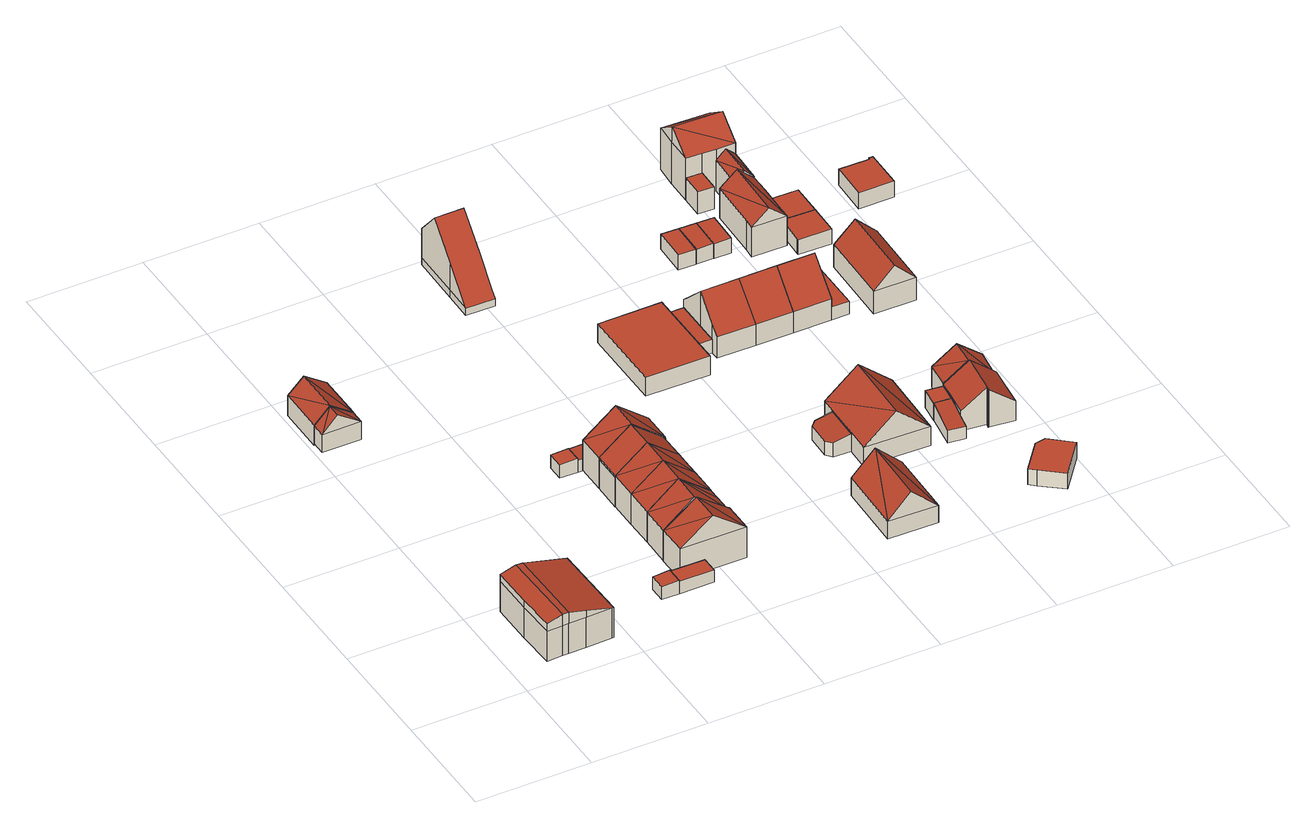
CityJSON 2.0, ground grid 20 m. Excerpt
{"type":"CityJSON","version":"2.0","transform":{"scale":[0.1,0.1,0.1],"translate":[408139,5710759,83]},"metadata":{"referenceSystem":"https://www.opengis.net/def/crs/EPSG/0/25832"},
"CityObjects":{
"building1":{"type":"Building","attributes":{"Gemeindeschluessel":"05978036","Geometrietyp2DReferenz":"3000","function":"31001_1000","roofType":"5000","measuredHeight":7.91},"geometry":[{"type":"MultiSurface","lod":"2","boundaries":[[[0,1,2,3]],[[1,4,5,2]],[[4,6,7,5]],[[6,8,9,7]],[[8,10,11,9]],[[10,12,13,11]],[[12,14,15,13]],[[14,16,17,15]],[[16,18,19,17]],[[18,20,21,19]],[[20,22,23,21]],[[22,24,25,23]],[[24,0,3,25]],[[10,8,6,26,27,28,12]],[[29,30,31,32,33]],[[34,27,26,35,33,32]],[[0,33,35,1]],[[1,35,26,4]],[[16,34,32,18]],[[14,28,27,34,16]],[[24,29,33,0]],[[18,32,31,20]],[[20,31,30,22]],[[22,30,29,24]],[[12,28,14]],[[4,26,6]],[[3,2,5,7,9,11,13,15,17,19,21,23,25]]],"semantics":{"surfaces":[{"type":"WallSurface"},{"type":"RoofSurface"},{"type":"GroundSurface"}],"values":[0,0,0,0,0,0,0,0,0,0,0,0,0,1,1,1,0,0,0,0,0,0,0,0,0,0,2]}}]},
"building2":{"type":"Building","attributes":{"Gemeindeschluessel":"05978036","Geometrietyp2DReferenz":"3000","function":"31001_2000","roofType":"3100","measuredHeight":6.2},"geometry":[{"type":"MultiSurface","lod":"2","boundaries":[[[36,37,38,39]],[[37,40,41,38]],[[40,42,43,41]],[[42,36,39,43]],[[40,37,44]],[[36,42,45]],[[45,37,36]],[[37,45,44]],[[40,45,42]],[[45,40,44]],[[39,38,41,43]]],"semantics":{"surfaces":[{"type":"WallSurface"},{"type":"RoofSurface"},{"type":"GroundSurface"}],"values":[0,0,0,0,0,0,1,1,1,1,2]}}]},
"building3":{"type":"Building","attributes":{"Gemeindeschluessel":"05978036","Geometrietyp2DReferenz":"3000","function":"31001_2460","roofType":"3100","measuredHeight":6.54},"geometry":[{"type":"MultiSurface","lod":"2","boundaries":[[[46,47,48,49]],[[47,50,51,48]],[[50,52,53,51]],[[52,46,49,53]],[[50,47,54]],[[46,52,55]],[[47,55,54]],[[55,47,46]],[[54,52,50]],[[52,54,55]],[[49,48,51,53]]],"semantics":{"surfaces":[{"type":"WallSurface"},{"type":"RoofSurface"},{"type":"GroundSurface"}],"values":[0,0,0,0,0,0,1,1,1,1,2]}}]},
"building4":{"type":"Building","attributes":{"Gemeindeschluessel":"05978036","Geometrietyp2DReferenz":"3000","function":"31001_1310","roofType":"2100","measuredHeight":2.5},"geometry":[{"type":"MultiSurface","lod":"2","boundaries":[[[56,57,58,59]],[[57,60,61,58]],[[60,62,63,61]],[[62,56,59,63]],[[62,60,57,56]],[[59,58,61,63]]],"semantics":{"surfaces":[{"type":"WallSurface"},{"type":"RoofSurface"},{"type":"GroundSurface"}],"values":[0,0,0,0,1,2]}}]},
"building5":{"type":"Building","attributes":{"Gemeindeschluessel":"05978036","Geometrietyp2DReferenz":"3000","function":"31001_2460","roofType":"1000","measuredHeight":2.25},"geometry":[{"type":"MultiSurface","lod":"2","boundaries":[[[64,65,63,59]],[[65,66,67,63]],[[66,68,69,67]],[[68,64,59,69]],[[68,66,65,64]],[[59,63,67,69]]],"semantics":{"surfaces":[{"type":"WallSurface"},{"type":"RoofSurface"},{"type":"GroundSurface"}],"values":[0,0,0,0,1,2]}}]},
"building6":{"type":"Building","attributes":{"Gemeindeschluessel":"05978036","Geometrietyp2DReferenz":"3000","function":"31001_1000","roofType":"3100","measuredHeight":10.11},"geometry":[{"type":"MultiSurface","lod":"2","boundaries":[[[70,71,72,73]],[[71,74,75,72]],[[74,76,77,75]],[[76,70,73,77]],[[74,71,78]],[[70,76,79]],[[79,71,70]],[[71,79,78]],[[76,78,79]],[[78,76,74]],[[73,72,75,77]]],"semantics":{"surfaces":[{"type":"WallSurface"},{"type":"RoofSurface"},{"type":"GroundSurface"}],"values":[0,0,0,0,0,0,1,1,1,1,2]}}]},
"building7":{"type":"Building","attributes":{"Gemeindeschluessel":"05978036","Geometrietyp2DReferenz":"3000","function":"31001_1310","roofType":"2100","measuredHeight":2.61},"geometry":[{"type":"MultiSurface","lod":"2","boundaries":[[[80,81,82,83]],[[81,84,85,82]],[[84,86,87,85]],[[86,80,83,87]],[[86,84,81,80]],[[83,82,85,87]]],"semantics":{"surfaces":[{"type":"WallSurface"},{"type":"RoofSurface"},{"type":"GroundSurface"}],"values":[0,0,0,0,1,2]}}]},
"building8":{"type":"Building","attributes":{"Gemeindeschluessel":"05978036","Geometrietyp2DReferenz":"3000","function":"31001_1000","roofType":"5000","measuredHeight":10.09},"geometry":[{"type":"MultiSurface","lod":"2","boundaries":[[[76,88,89,90]],[[88,91,92,89]],[[91,93,94,92]],[[93,95,96,94]],[[95,97,98,96]],[[97,70,99,98]],[[70,76,90,99]],[[93,100,95]],[[100,93,91]],[[95,70,97]],[[95,101,70]],[[101,95,100]],[[88,101,100]],[[101,88,76]],[[76,70,101]],[[91,88,100]],[[90,89,92,94,96,98,99]]],"semantics":{"surfaces":[{"type":"WallSurface"},{"type":"RoofSurface"},{"type":"GroundSurface"}],"values":[0,0,0,0,0,0,0,1,1,1,1,1,1,1,0,0,2]}}]},
"building9":{"type":"Building","attributes":{"Gemeindeschluessel":"05978036","Geometrietyp2DReferenz":"3000","function":"31001_1000","roofType":"5000","measuredHeight":10.12},"geometry":[{"type":"MultiSurface","lod":"2","boundaries":[[[102,103,104,89]],[[103,105,106,104]],[[105,107,92,106]],[[107,102,89,92]],[[103,100,108]],[[100,103,102]],[[108,107,105]],[[107,108,100]],[[105,103,108]],[[102,107,100]],[[89,104,106,92]]],"semantics":{"surfaces":[{"type":"WallSurface"},{"type":"RoofSurface"},{"type":"GroundSurface"}],"values":[0,0,0,0,1,1,1,1,0,0,2]}}]},
"building10":{"type":"Building","attributes":{"Gemeindeschluessel":"05978036","Geometrietyp2DReferenz":"3000","function":"31001_1000","roofType":"5000","measuredHeight":10.12},"geometry":[{"type":"MultiSurface","lod":"2","boundaries":[[[109,110,111,112]],[[110,113,114,111]],[[113,105,106,114]],[[105,103,104,106]],[[103,109,112,104]],[[115,105,113,110]],[[105,115,108]],[[109,108,115]],[[108,109,103]],[[109,115,110]],[[105,108,103]],[[112,111,114,106,104]]],"semantics":{"surfaces":[{"type":"WallSurface"},{"type":"RoofSurface"},{"type":"GroundSurface"}],"values":[0,0,0,0,0,1,1,1,1,0,0,2]}}]},
"building11":{"type":"Building","attributes":{"Gemeindeschluessel":"05978036","Geometrietyp2DReferenz":"3000","function":"31001_2460","roofType":"2100","measuredHeight":2.46},"geometry":[{"type":"MultiSurface","lod":"2","boundaries":[[[116,117,87,83]],[[117,118,119,87]],[[118,120,121,119]],[[120,116,83,121]],[[120,118,117,116]],[[83,87,119,121]]],"semantics":{"surfaces":[{"type":"WallSurface"},{"type":"RoofSurface"},{"type":"GroundSurface"}],"values":[0,0,0,0,1,2]}}]},
"building12":{"type":"Building","attributes":{"Gemeindeschluessel":"05978036","Geometrietyp2DReferenz":"3000","function":"31001_1000","roofType":"5000","measuredHeight":10.13},"geometry":[{"type":"MultiSurface","lod":"2","boundaries":[[[122,123,124,125]],[[123,126,127,124]],[[126,128,129,127]],[[128,130,131,129]],[[130,132,133,131]],[[132,134,135,133]],[[134,136,137,135]],[[136,138,139,137]],[[138,122,125,139]],[[115,140,141,109]],[[142,128,126,140,115,110,143]],[[130,142,143,132]],[[132,143,110,134]],[[134,110,115,136]],[[128,142,130]],[[136,115,109,138]],[[138,109,141,122]],[[122,141,140,123]],[[123,140,126]],[[125,124,127,129,131,133,135,137,139]]],"semantics":{"surfaces":[{"type":"WallSurface"},{"type":"RoofSurface"},{"type":"GroundSurface"}],"values":[0,0,0,0,0,0,0,0,0,1,1,0,0,0,0,0,0,0,0,2]}}]},
"building13":{"type":"Building","attributes":{"Gemeindeschluessel":"05978036","Geometrietyp2DReferenz":"3000","function":"31001_1310","roofType":"2100","measuredHeight":3.02},"geometry":[{"type":"MultiSurface","lod":"2","boundaries":[[[144,145,146,73]],[[145,147,148,146]],[[147,149,150,148]],[[149,151,152,150]],[[151,153,154,152]],[[153,144,73,154]],[[153,151,149,147,145,144]],[[73,146,148,150,152,154]]],"semantics":{"surfaces":[{"type":"WallSurface"},{"type":"RoofSurface"},{"type":"GroundSurface"}],"values":[0,0,0,0,0,0,1,2]}}]},
"building14":{"type":"Building","attributes":{"Gemeindeschluessel":"05978036","Geometrietyp2DReferenz":"3000","function":"31001_1000","roofType":"3100","measuredHeight":10.21},"geometry":[{"type":"MultiSurface","lod":"2","boundaries":[[[155,156,157,125]],[[156,158,159,157]],[[158,160,127,159]],[[160,155,125,127]],[[158,156,161]],[[155,160,162]],[[156,162,161]],[[162,156,155]],[[161,160,158]],[[160,161,162]],[[125,157,159,127]]],"semantics":{"surfaces":[{"type":"WallSurface"},{"type":"RoofSurface"},{"type":"GroundSurface"}],"values":[0,0,0,0,0,0,1,1,1,1,2]}}]},
"building15":{"type":"Building","attributes":{"Gemeindeschluessel":"05978036","Geometrietyp2DReferenz":"3000","function":"31001_1310","roofType":"2100","measuredHeight":3.02},"geometry":[{"type":"MultiSurface","lod":"2","boundaries":[[[163,164,165,166]],[[164,167,106,165]],[[167,168,169,106]],[[168,163,166,169]],[[168,167,164,163]],[[166,165,106,169]]],"semantics":{"surfaces":[{"type":"WallSurface"},{"type":"RoofSurface"},{"type":"GroundSurface"}],"values":[0,0,0,0,1,2]}}]},
"building16":{"type":"Building","attributes":{"Gemeindeschluessel":"05978036","Geometrietyp2DReferenz":"3000","function":"31001_1310","roofType":"2100","measuredHeight":2.93},"geometry":[{"type":"MultiSurface","lod":"2","boundaries":[[[170,171,172,173]],[[171,174,175,172]],[[174,176,177,175]],[[176,170,173,177]],[[176,174,171,170]],[[173,172,175,177]]],"semantics":{"surfaces":[{"type":"WallSurface"},{"type":"RoofSurface"},{"type":"GroundSurface"}],"values":[0,0,0,0,1,2]}}]},
"building17":{"type":"Building","attributes":{"Gemeindeschluessel":"05978036","Geometrietyp2DReferenz":"3000","function":"31001_1310","roofType":"2100","measuredHeight":3.09},"geometry":[{"type":"MultiSurface","lod":"2","boundaries":[[[178,179,131,133]],[[179,180,129,131]],[[180,181,127,129]],[[181,182,183,127]],[[182,184,185,183]],[[184,178,133,185]],[[184,182,181,180,179,178]],[[133,131,129,127,183,185]]],"semantics":{"surfaces":[{"type":"WallSurface"},{"type":"RoofSurface"},{"type":"GroundSurface"}],"values":[0,0,0,0,0,0,1,2]}}]},
"building18":{"type":"Building","attributes":{"Gemeindeschluessel":"05978036","Geometrietyp2DReferenz":"3000","function":"31001_1000","roofType":"3100","measuredHeight":11.73},"geometry":[{"type":"MultiSurface","lod":"2","boundaries":[[[186,187,188,189]],[[187,190,191,188]],[[190,192,193,191]],[[192,194,195,193]],[[194,196,197,195]],[[196,198,199,197]],[[198,186,189,199]],[[200,201,202,203]],[[192,204,205,202,201,206,194]],[[194,206,196]],[[196,206,201,200,198]],[[187,205,204,190]],[[186,203,202,205,187]],[[190,204,192]],[[198,200,203,186]],[[189,188,191,193,195,197,199]]],"semantics":{"surfaces":[{"type":"WallSurface"},{"type":"RoofSurface"},{"type":"GroundSurface"}],"values":[0,0,0,0,0,0,0,1,1,0,0,0,0,0,0,2]}}]},
"building19":{"type":"Building","attributes":{"Gemeindeschluessel":"05978036","Geometrietyp2DReferenz":"3000","function":"31001_1000","roofType":"5000","measuredHeight":7.58},"geometry":[{"type":"MultiSurface","lod":"2","boundaries":[[[207,208,209,210]],[[208,211,212,209]],[[211,213,214,212]],[[213,207,210,214]],[[215,211,208]],[[211,215,216]],[[213,215,207]],[[215,213,216]],[[213,211,216]],[[208,207,215]],[[210,209,212,214]]],"semantics":{"surfaces":[{"type":"WallSurface"},{"type":"RoofSurface"},{"type":"GroundSurface"}],"values":[0,0,0,0,1,1,1,1,0,0,2]}}]},
"building20":{"type":"Building","attributes":{"Gemeindeschluessel":"05978036","Geometrietyp2DReferenz":"3000","function":"31001_2000","roofType":"1000","measuredHeight":3.6},"geometry":[{"type":"MultiSurface","lod":"2","boundaries":[[[217,218,219,220]],[[218,221,222,219]],[[221,223,224,222]],[[223,217,220,224]],[[223,221,218,217]],[[220,219,222,224]]],"semantics":{"surfaces":[{"type":"WallSurface"},{"type":"RoofSurface"},{"type":"GroundSurface"}],"values":[0,0,0,0,1,2]}}]},
"building21":{"type":"Building","attributes":{"Gemeindeschluessel":"05978036","Geometrietyp2DReferenz":"3000","function":"31001_2460","roofType":"1000","measuredHeight":2.51},"geometry":[{"type":"MultiSurface","lod":"2","boundaries":[[[225,226,227,228]],[[226,229,230,227]],[[229,231,232,230]],[[231,225,228,232]],[[231,229,226,225]],[[228,227,230,232]]],"semantics":{"surfaces":[{"type":"WallSurface"},{"type":"RoofSurface"},{"type":"GroundSurface"}],"values":[0,0,0,0,1,2]}}]},
"building22":{"type":"Building","attributes":{"Gemeindeschluessel":"05978036","Geometrietyp2DReferenz":"3000","function":"31001_1000"},"children":["building22-1","building22-2"]},
"building22-1":{"type":"BuildingPart","attributes":{"roofType":"2100","measuredHeight":3.3},"parents":["building22"],"geometry":[{"type":"MultiSurface","lod":"2","boundaries":[[[233,234,235,236]],[[234,237,238,235]],[[237,239,240,238]],[[239,241,242,240]],[[243,233,236,244]],[[243,241,239,237,234,233]],[[236,235,238,240,242,244]],[[244,242,241,243]]],"semantics":{"surfaces":[{"type":"WallSurface"},{"type":"RoofSurface"},{"type":"GroundSurface"},{"type":"ClosureSurface"}],"values":[0,0,0,0,0,1,2,3]}}]},
"building22-2":{"type":"BuildingPart","attributes":{"roofType":"3100","measuredHeight":8.61},"parents":["building22"],"geometry":[{"type":"MultiSurface","lod":"2","boundaries":[[[245,246,247,248]],[[246,249,243,244,247]],[[250,251,252,242,241]],[[251,253,254,252]],[[253,245,248,254]],[[245,253,255]],[[255,256,245]],[[255,251,256]],[[256,251,250,249,246]],[[255,253,251]],[[245,256,246]],[[248,247,244,242,252,254]],[[241,243,249,250]],[[241,242,244,243]]],"semantics":{"surfaces":[{"type":"WallSurface"},{"type":"RoofSurface"},{"type":"GroundSurface"},{"type":"ClosureSurface"}],"values":[0,0,0,0,0,1,1,1,1,0,0,2,0,3]}}]},
"building23":{"type":"Building","attributes":{"Gemeindeschluessel":"05978036","Geometrietyp2DReferenz":"3000","function":"31001_1000","roofType":"3100","measuredHeight":9.16},"geometry":[{"type":"MultiSurface","lod":"2","boundaries":[[[257,258,259,260]],[[258,261,262,259]],[[261,263,264,262]],[[263,265,266,264]],[[265,267,268,266]],[[267,269,230,268]],[[269,270,271,230]],[[270,272,227,271]],[[272,273,274,227]],[[273,257,260,274]],[[270,269,267,265,263]],[[263,261,258,257,273,272,270]],[[260,259,262,264,266,268,230,271,227,274]]],"semantics":{"surfaces":[{"type":"WallSurface"},{"type":"RoofSurface"},{"type":"GroundSurface"}],"values":[0,0,0,0,0,0,0,0,0,0,1,1,2]}}]},
"building24":{"type":"Building","attributes":{"Gemeindeschluessel":"05978036","Geometrietyp2DReferenz":"3000","function":"31001_2460","roofType":"2100","measuredHeight":3.3},"geometry":[{"type":"MultiSurface","lod":"2","boundaries":[[[275,276,277,278]],[[276,279,280,277]],[[279,281,282,280]],[[281,283,284,282]],[[283,275,278,284]],[[283,281,279,276,275]],[[278,277,280,282,284]]],"semantics":{"surfaces":[{"type":"WallSurface"},{"type":"RoofSurface"},{"type":"GroundSurface"}],"values":[0,0,0,0,0,1,2]}}]},
"building25":{"type":"Building","attributes":{"Gemeindeschluessel":"05978036","Geometrietyp2DReferenz":"3000","function":"31001_1000","roofType":"3100","measuredHeight":9.19},"geometry":[{"type":"MultiSurface","lod":"2","boundaries":[[[263,261,262,264]],[[261,258,259,262]],[[261,285,286,262]],[[285,287,288,286]],[[287,289,290,288]],[[289,291,292,290]],[[291,293,294,292]],[[293,265,266,294]],[[265,263,264,266]],[[291,289,287,285,261,258,261,263]],[[263,265,293,291]],[[264,262,259,262,286,288,290,292,294,266]]],"semantics":{"surfaces":[{"type":"WallSurface"},{"type":"RoofSurface"},{"type":"GroundSurface"}],"values":[0,0,0,0,0,0,0,0,0,1,1,2]}}]},
"building26":{"type":"Building","attributes":{"Gemeindeschluessel":"05978036","Geometrietyp2DReferenz":"3000","function":"31001_1310","roofType":"1000","measuredHeight":3.3},"geometry":[{"type":"MultiSurface","lod":"2","boundaries":[[[295,296,297,298]],[[296,299,300,297]],[[299,301,302,300]],[[301,295,298,302]],[[301,299,296,295]],[[298,297,300,302]]],"semantics":{"surfaces":[{"type":"WallSurface"},{"type":"RoofSurface"},{"type":"GroundSurface"}],"values":[0,0,0,0,1,2]}}]},
"building27":{"type":"Building","attributes":{"Gemeindeschluessel":"05978036","Geometrietyp2DReferenz":"3000","function":"31001_2460","roofType":"9999","measuredHeight":3},"geometry":[{"type":"MultiSurface","lod":"2","boundaries":[[[303,304,305,306,307,308]],[[308,307,309,310]],[[307,306,311,309]],[[306,305,312,311]],[[305,304,313,312]],[[304,303,314,313]],[[303,308,310,314]],[[310,309,311,312,313,314]]],"semantics":{"surfaces":[{"type":"RoofSurface"},{"type":"WallSurface"},{"type":"GroundSurface"}],"values":[0,1,1,1,1,1,1,2]}}]},
"building28":{"type":"Building","attributes":{"Gemeindeschluessel":"05978036","Geometrietyp2DReferenz":"3000","function":"31001_2460","roofType":"1000","measuredHeight":2.74},"geometry":[{"type":"MultiSurface","lod":"2","boundaries":[[[315,316,317,318]],[[316,319,320,317]],[[319,321,322,320]],[[321,315,318,322]],[[321,319,316,315]],[[318,317,320,322]]],"semantics":{"surfaces":[{"type":"WallSurface"},{"type":"RoofSurface"},{"type":"GroundSurface"}],"values":[0,0,0,0,1,2]}}]},
"building29":{"type":"Building","attributes":{"Gemeindeschluessel":"05978036","Geometrietyp2DReferenz":"3000","function":"31001_2460","roofType":"1000","measuredHeight":2.8},"geometry":[{"type":"MultiSurface","lod":"2","boundaries":[[[316,323,324,317]],[[323,325,326,324]],[[325,327,328,326]],[[327,316,317,328]],[[327,325,323,316]],[[317,324,326,328]]],"semantics":{"surfaces":[{"type":"WallSurface"},{"type":"RoofSurface"},{"type":"GroundSurface"}],"values":[0,0,0,0,1,2]}}]},
"building30":{"type":"Building","attributes":{"Gemeindeschluessel":"05978036","Geometrietyp2DReferenz":"3000","function":"31001_1000","roofType":"3100","measuredHeight":9.19},"geometry":[{"type":"MultiSurface","lod":"2","boundaries":[[[291,289,290,292]],[[289,329,330,290]],[[329,331,332,330]],[[331,333,334,332]],[[333,335,336,334]],[[335,337,338,336]],[[337,293,294,338]],[[293,291,292,294]],[[335,333,331,329,289,291]],[[291,293,337,335]],[[292,290,330,332,334,336,338,294]]],"semantics":{"surfaces":[{"type":"WallSurface"},{"type":"RoofSurface"},{"type":"GroundSurface"}],"values":[0,0,0,0,0,0,0,0,1,1,2]}}]},
"building31":{"type":"Building","attributes":{"Gemeindeschluessel":"05978036","Geometrietyp2DReferenz":"3000","function":"31001_1000"},"children":["building31-1","building31-2"]},
"building31-1":{"type":"BuildingPart","attributes":{"roofType":"3100","measuredHeight":7.06},"parents":["building31"],"geometry":[{"type":"MultiSurface","lod":"2","boundaries":[[[339,340,341,342]],[[340,343,344,341]],[[343,345,346,344]],[[345,347,348,346]],[[347,349,350,348]],[[349,351,352,350]],[[353,354,355,356,357]],[[354,339,342,355]],[[358,359,360,351,349,347,345,343,340]],[[340,339,354,353,358]],[[342,341,344,346,348,350,352,361,356,355]],[[362,359,358]],[[361,352,351,360,363]],[[363,360,359,362]],[[353,357,362,358]],[[361,363,357,356]],[[357,363,362]]],"semantics":{"surfaces":[{"type":"WallSurface"},{"type":"RoofSurface"},{"type":"GroundSurface"},{"type":"ClosureSurface"}],"values":[0,0,0,0,0,0,0,0,1,1,2,0,3,3,0,3,3]}}]},
"building31-2":{"type":"BuildingPart","attributes":{"roofType":"3100","measuredHeight":7.08},"parents":["building31"],"geometry":[{"type":"MultiSurface","lod":"2","boundaries":[[[364,365,366,352,351]],[[365,367,368,366]],[[367,357,356,368]],[[367,365,369]],[[365,370,369]],[[370,365,364]],[[369,357,367]],[[357,369,370,359,362]],[[352,366,368,356,361]],[[351,360,364]],[[352,361,363,360,351]],[[361,356,357,363]],[[370,364,360,359]],[[359,360,363,362]],[[362,363,357]]],"semantics":{"surfaces":[{"type":"WallSurface"},{"type":"RoofSurface"},{"type":"GroundSurface"},{"type":"ClosureSurface"}],"values":[0,0,0,0,1,1,1,1,2,0,3,3,0,3,3]}}]},
"building32":{"type":"Building","attributes":{"Gemeindeschluessel":"05978036","Geometrietyp2DReferenz":"3000","function":"31001_2460","roofType":"1000","measuredHeight":2.81},"geometry":[{"type":"MultiSurface","lod":"2","boundaries":[[[371,323,324,372]],[[323,373,374,324]],[[373,375,376,374]],[[375,371,372,376]],[[375,373,323,371]],[[372,324,374,376]]],"semantics":{"surfaces":[{"type":"WallSurface"},{"type":"RoofSurface"},{"type":"GroundSurface"}],"values":[0,0,0,0,1,2]}}]},
"building33":{"type":"Building","attributes":{"Gemeindeschluessel":"05978036","Geometrietyp2DReferenz":"3000","function":"31001_2460","roofType":"1000","measuredHeight":2.4},"geometry":[{"type":"MultiSurface","lod":"2","boundaries":[[[377,378,379,380]],[[378,381,382,379]],[[381,383,384,382]],[[383,377,380,384]],[[383,381,378,377]],[[380,379,382,384]]],"semantics":{"surfaces":[{"type":"WallSurface"},{"type":"RoofSurface"},{"type":"GroundSurface"}],"values":[0,0,0,0,1,2]}}]},
"building34":{"type":"Building","attributes":{"Gemeindeschluessel":"05978036","Geometrietyp2DReferenz":"3000","function":"31001_1000"},"children":["building34-1","building34-2","building34-3","building34-4"]},
"building34-1":{"type":"BuildingPart","attributes":{"roofType":"3100","measuredHeight":7.38},"parents":["building34"],"geometry":[{"type":"MultiSurface","lod":"2","boundaries":[[[385,386,387,388,389]],[[390,391,392,393,394]],[[395,386,385]],[[386,395,396]],[[391,396,395]],[[396,391,390,397]],[[389,388,393,392]],[[394,387,386,398,390]],[[394,393,388,387]],[[389,392,391,385]],[[386,396,397,398]],[[398,397,390]],[[385,391,395]]],"semantics":{"surfaces":[{"type":"WallSurface"},{"type":"RoofSurface"},{"type":"GroundSurface"},{"type":"ClosureSurface"}],"values":[0,0,1,1,1,1,2,0,3,3,0,3,3]}}]},
"building34-2":{"type":"BuildingPart","attributes":{"roofType":"1000","measuredHeight":4.19},"parents":["building34"],"geometry":[{"type":"MultiSurface","lod":"2","boundaries":[[[399,400,401,402]],[[403,404,405,406]],[[404,399,402,405]],[[404,403,400,399]],[[402,401,406,405]],[[406,401,400,403]]],"semantics":{"surfaces":[{"type":"WallSurface"},{"type":"RoofSurface"},{"type":"GroundSurface"},{"type":"ClosureSurface"}],"values":[0,0,0,1,2,3]}}]},
"building34-3":{"type":"BuildingPart","attributes":{"roofType":"3100","measuredHeight":11.03},"parents":["building34"],"geometry":[{"type":"MultiSurface","lod":"2","boundaries":[[[407,408,385,389,409]],[[410,411,403,406,392,391]],[[412,413,414,401,400]],[[413,415,416,414]],[[415,407,409,416]],[[415,417,407]],[[415,418,419,417]],[[408,417,419]],[[419,412,411,410,408]],[[413,418,415]],[[412,419,418,413]],[[407,417,408]],[[409,389,392,406,401,414,416]],[[391,395,385,408,410]],[[391,392,389,385]],[[391,385,395]],[[400,403,411,412]],[[400,401,406,403]]],"semantics":{"surfaces":[{"type":"WallSurface"},{"type":"RoofSurface"},{"type":"GroundSurface"},{"type":"ClosureSurface"}],"values":[0,0,0,0,0,1,1,1,1,0,0,0,2,0,3,3,0,3]}}]},
"building34-4":{"type":"BuildingPart","attributes":{"roofType":"3100","measuredHeight":8.2},"parents":["building34"],"geometry":[{"type":"MultiSurface","lod":"2","boundaries":[[[420,421,422,423]],[[421,424,425,422]],[[424,426,427,425]],[[426,428,429,427]],[[428,430,431,429]],[[430,394,393,431]],[[387,420,423,388]],[[432,424,421,420,387,398,397]],[[424,432,433]],[[430,433,432,434]],[[433,430,428,426]],[[430,434,390,394]],[[424,433,426]],[[423,422,425,427,429,431,393,388]],[[388,393,394,387]],[[394,390,398,387]],[[390,434,432,397]],[[390,397,398]]],"semantics":{"surfaces":[{"type":"WallSurface"},{"type":"RoofSurface"},{"type":"GroundSurface"},{"type":"ClosureSurface"}],"values":[0,0,0,0,0,0,0,1,1,1,1,0,0,2,3,0,0,3]}}]},
"building35":{"type":"Building","attributes":{"Gemeindeschluessel":"05978036","Geometrietyp2DReferenz":"3000","function":"31001_1000","roofType":"3100","measuredHeight":7.9},"geometry":[{"type":"MultiSurface","lod":"2","boundaries":[[[435,436,437,438]],[[436,439,440,437]],[[439,441,442,440]],[[441,435,438,442]],[[439,436,443]],[[435,441,444]],[[436,435,444,443]],[[441,439,443,444]],[[438,437,440,442]]],"semantics":{"surfaces":[{"type":"WallSurface"},{"type":"RoofSurface"},{"type":"GroundSurface"}],"values":[0,0,0,0,0,0,1,1,2]}}]},
"building36":{"type":"Building","attributes":{"Gemeindeschluessel":"05978036","Geometrietyp2DReferenz":"3000","function":"31001_2460","roofType":"1000","measuredHeight":2.73},"geometry":[{"type":"MultiSurface","lod":"2","boundaries":[[[445,446,447,448]],[[446,449,450,447]],[[449,451,452,450]],[[451,453,454,452]],[[453,455,456,454]],[[455,445,448,456]],[[455,453,451,449,446,445]],[[448,447,450,452,454,456]]],"semantics":{"surfaces":[{"type":"WallSurface"},{"type":"RoofSurface"},{"type":"GroundSurface"}],"values":[0,0,0,0,0,0,1,2]}}]},
"building37":{"type":"Building","attributes":{"Gemeindeschluessel":"05978036","Geometrietyp2DReferenz":"3000","function":"31001_2460","roofType":"1000","measuredHeight":2.77},"geometry":[{"type":"MultiSurface","lod":"2","boundaries":[[[451,457,458,452]],[[457,459,460,458]],[[459,453,454,460]],[[453,451,452,454]],[[453,459,457,451]],[[452,458,460,454]]],"semantics":{"surfaces":[{"type":"WallSurface"},{"type":"RoofSurface"},{"type":"GroundSurface"}],"values":[0,0,0,0,1,2]}}]},
"building38":{"type":"Building","attributes":{"Gemeindeschluessel":"05978036","Geometrietyp2DReferenz":"3000","function":"31001_2460","roofType":"1000","measuredHeight":3.01},"geometry":[{"type":"MultiSurface","lod":"2","boundaries":[[[461,462,463,464]],[[462,465,466,463]],[[465,467,468,466]],[[467,469,470,468]],[[469,471,472,470]],[[471,473,474,472]],[[473,461,464,474]],[[473,471,469,467,465,462,461]],[[464,463,466,468,470,472,474]]],"semantics":{"surfaces":[{"type":"WallSurface"},{"type":"RoofSurface"},{"type":"GroundSurface"}],"values":[0,0,0,0,0,0,0,1,2]}}]}
},
"vertices":[
[63,150,94],[74,150,94],[74,150,37],[63,150,37],[76,150,94],[76,150,37],[152,152,94],[152,152,37],[154,57,94],[154,57,37],[155,12,94],[155,12,37],[153,12,94],[153,12,37],[107,11,94],[107,11,37],[77,10,94],[77,10,37],[66,10,94],[66,10,37],[39,9,94],[39,9,37],[37,76,94],[37,76,37],[36,150,94],[36,150,37],[76,150,115],[78,10,115],[107,11,107],[36,150,108],[37,76,108],[39,9,108],[66,10,116],[63,150,116],[77,10,115],[74,150,115],
[72,674,46],[72,649,46],[72,649,12],[72,674,12],[5,649,46],[5,649,12],[5,674,46],[5,674,12],[32,649,74],[32,674,74],
[5,674,47],[5,757,47],[5,757,9],[5,674,9],[72,757,47],[72,757,9],[72,674,47],[72,674,9],[33,757,74],[33,674,74],
[287,47,72],[257,47,71],[257,47,47],[287,47,47],[257,76,71],[257,76,47],[287,77,72],[287,77,47],
[287,47,70],[287,77,70],[347,76,70],[347,76,47],[347,47,70],[347,47,47],
[419,129,105],[419,76,105],[419,76,47],[419,129,47],[305,77,105],[305,77,47],[305,129,105],[305,129,47],[362,77,148],[362,129,148],
[298,384,71],[268,385,70],[268,385,45],[298,384,45],[268,413,70],[268,413,45],[298,413,71],[298,413,45],
[305,180,105],[305,180,48],[305,129,48],[415,179,105],[415,179,48],[415,160,105],[415,160,48],[415,131,105],[415,131,48],[419,131,105],[419,131,48],[419,129,48],[359,180,149],[359,129,149],
[305,180,106],[305,230,106],[305,230,48],[415,230,106],[415,230,48],[415,179,106],[360,230,149],
[305,280,106],[415,280,106],[415,280,48],[305,280,48],[415,261,106],[415,261,48],[360,280,149],
[298,384,68],[298,413,70],[358,413,70],[358,413,45],[358,384,68],[358,384,45],
[306,331,102],[360,331,102],[360,331,47],[306,331,47],[419,330,102],[419,330,47],[419,328,102],[419,328,47],[415,328,102],[415,328,47],[415,300,102],[415,300,47],[415,280,102],[415,280,47],[360,280,102],[360,280,47],[305,280,102],[305,280,47],[360,331,149],[306,331,106],[415,328,106],[415,300,106],
[419,129,76],[419,131,76],[419,131,47],[415,131,77],[415,131,47],[415,160,77],[415,160,47],[431,160,74],[431,160,47],[431,129,74],[431,129,47],
[306,331,104],[306,383,104],[306,383,47],[419,383,104],[419,383,47],[419,330,104],[363,383,149],[362,331,149],
[431,199,74],[415,199,78],[415,199,48],[431,199,48],[415,230,78],[431,230,74],[431,230,48],
[415,261,76],[431,261,75],[431,261,47],[415,261,47],[431,230,75],[431,230,47],[415,230,76],[415,230,47],
[415,300,78],[415,328,78],[419,328,77],[419,330,77],[432,331,74],[432,331,47],[432,300,74],[432,300,47],
[415,991,15],[414,900,15],[414,900,2],[415,991,2],[413,860,15],[413,860,2],[413,850,15],[413,850,2],[363,851,15],[363,851,2],[364,901,15],[364,901,2],[365,992,15],[365,992,2],[365,992,71],[364,950,120],[414,950,120],[415,991,71],[413,860,26],[414,900,68],[364,901,68],
[637,146,69],[723,144,69],[723,144,36],[637,146,36],[720,24,69],[720,24,36],[634,26,69],[634,26,36],[678,145,112],[674,25,112],
[607,532,50],[497,533,50],[497,533,14],[607,532,14],[497,683,50],[497,683,14],[607,683,50],[607,683,14],
[607,669,38],[637,669,38],[637,669,13],[607,669,13],[637,579,38],[637,579,13],[607,579,38],[607,579,13],
[662,247,58],[653,257,57],[653,257,31],[662,247,31],[654,299,57],[654,299,31],[664,308,58],[664,308,31],[694,308,64],[694,308,31],[692,246,64],[692,246,31],
[804,201,67],[691,205,67],[691,205,31],[804,201,31],[692,246,67],[694,308,67],[695,333,67],[695,333,31],[808,329,67],[808,329,31],[751,331,117],[747,203,117],
[672,685,36],[703,685,36],[703,685,13],[672,685,13],[703,668,53],[703,668,13],[703,616,105],[703,616,13],[703,563,53],[703,563,13],[637,564,53],[637,564,13],[637,579,68],[637,616,105],[637,616,13],[637,669,53],[672,668,53],[672,668,13],
[833,200,49],[841,259,59],[841,259,26],[833,200,26],[870,256,59],[870,256,26],[865,218,52],[865,218,26],[862,196,49],[862,196,26],
[737,668,53],[737,668,13],[737,685,36],[737,685,13],[768,685,36],[768,685,13],[768,616,105],[768,616,13],[767,563,53],[767,563,13],
[841,259,58],[845,293,58],[845,293,25],[841,259,25],[874,289,58],[874,289,25],[870,256,58],[870,256,25],
[898,39,59],[934,10,59],[983,70,59],[946,101,59],[927,98,59],[887,49,59],[927,98,29],[887,49,29],[946,101,29],[983,70,29],[934,10,29],[898,39,29],
[697,849,33],[727,848,33],[727,848,5],[697,849,5],[725,790,33],[725,790,5],[695,791,33],[695,791,5],
[757,847,33],[757,847,5],[755,790,33],[755,790,5],[726,790,33],[726,790,5],
[798,685,36],[798,685,13],[798,668,53],[798,668,13],[833,668,53],[833,668,13],[833,615,105],[833,615,13],[833,563,53],[833,563,13],
[950,201,61],[907,206,95],[907,206,24],[950,201,24],[906,206,94],[906,206,24],[907,213,94],[907,213,24],[865,218,61],[865,218,24],[870,256,61],[870,256,24],[874,289,61],[874,289,24],[954,279,65],[959,278,61],[959,278,24],[954,279,24],[954,279,63],[917,284,95],[915,284,94],[876,289,63],[917,284,24],[917,284,92],[917,284,63],
[874,289,63],[879,334,63],[879,334,24],[960,324,63],[960,324,24],[919,329,95],[914,284,95],
[756,789,33],[756,789,5],[787,846,33],[787,846,5],[785,789,33],[785,789,5],
[863,653,38],[863,562,38],[863,562,14],[863,653,14],[833,562,38],[833,562,14],[833,653,38],[833,653,14],
[874,937,59],[872,875,59],[872,875,57],[872,875,1],[874,937,1],[839,876,59],[841,938,59],[841,938,1],[839,876,1],[839,876,57],[858,938,75],[856,876,75],[854,876,73],[871,875,59],
[789,901,43],[790,940,43],[790,940,1],[789,901,1],[818,939,43],[817,900,43],[817,900,1],[818,939,1],
[876,1021,80],[874,937,80],[876,1021,1],[841,938,80],[818,939,80],[790,940,80],[791,985,80],[791,985,1],[793,1024,80],[793,1024,1],[875,979,111],[791,985,109],[791,982,111],
[872,841,57],[870,787,57],[870,787,1],[872,841,1],[870,769,57],[870,769,1],[810,770,57],[810,770,1],[811,788,57],[811,788,1],[814,877,57],[814,877,1],[843,876,83],[840,770,83],[839,876,80],
[972,674,55],[969,545,55],[969,545,12],[972,674,12],[896,546,55],[896,546,12],[899,676,55],[899,676,12],[932,546,91],[935,675,91],
[869,732,37],[869,735,37],[869,735,9],[869,732,9],[870,769,37],[870,769,9],[870,787,37],[870,787,9],[927,785,37],[927,785,9],[926,731,37],[926,731,9],
[872,841,37],[872,841,9],[928,840,37],[928,840,9],
[1004,789,37],[1006,855,37],[1006,855,7],[1004,789,7],[1059,854,37],[1059,854,7],[1059,857,37],[1059,857,7],[1060,857,37],[1060,857,7],[1066,857,37],[1066,857,7],[1065,789,37],[1065,789,7]
]}
